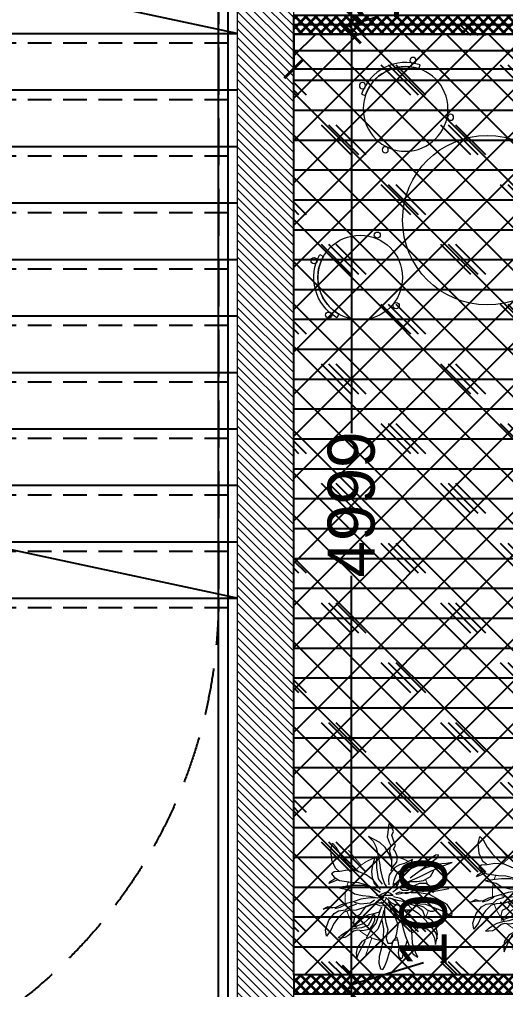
# Model space of a CAD drawing. Header units: millimetres. Extents: x 263321 to 4958806, y 33647 to 987811.
# Drawn here: x 2395294 to 2397877, y 478104 to 483258 of the extents above; entities that cross this region are included whole.
import ezdxf

# ---------------------------------------------------------------- set-up
doc = ezdxf.new("R2010")
doc.units = ezdxf.units.MM
doc.header["$PDMODE"] = 3
doc.linetypes.add('HIDDEN', pattern=[0.375, 0.25, -0.125])
for name, color, linetype, lineweight in [('A-FURN-LOOSE', 24, 'Continuous', 18), ('A-FURN-MODULAR', 6, 'Continuous', 18), ('A-GYPSUM PARTITION', 250, 'Continuous', 35), ('A-INDOOR PLANTS', 84, 'Continuous', 5), ('A-PLAN-COLUMN', 3, 'Continuous', 0), ('A-PLAN-RCC-HATCH', 8, 'Continuous', 13), ('Base 7th & 9th', 250, 'Continuous', 35), ('FURNITURE', 30, 'Continuous', 5)]:
    doc.layers.add(name, color=color, linetype=linetype, lineweight=lineweight)
for name, color, linetype in [('A-PLAN-RAILING', 2, 'Continuous'), ('A-PLAN-STAIRS', 1, 'Continuous'), ('A-PLAN-THIN -1', 250, 'HIDDEN'), ('CEILING TOA', 7, 'Continuous'), ('FLOORING TOA', 7, 'Continuous'), ('PARTITION DIM.', 250, 'Continuous'), ('PARTITION GYPSUM', 250, 'Continuous')]:
    doc.layers.add(name, color=color, linetype=linetype)
doc.styles.get("Standard").update_dxf_attribs({"font": 'arial.ttf'})
doc.styles.add('TEXT @ 150', font='arial.ttf', dxfattribs={"height": 225})
doc.dimstyles.new('DIM @ 150', dxfattribs={"dimtxt": 225, "dimasz": 100, "dimexe": 1, "dimexo": 0, "dimgap": 0.5, "dimtad": 0, "dimdec": 0, "dimzin": 0, "dimdsep": 46, "dimtxsty": 'TEXT @ 150', "dimblk": 'ARCHTICK', "dimcen": -2, "dimclrd": 8, "dimclre": 8, "dimclrt": 7, "dimadec": 0, "dimazin": 0, "dimtfac": 1, "dimtdec": 0, "dimtofl": 0, "dimtmove": 0, "dimatfit": 3, "dimldrblk": 'OPEN90', "dimfxl": 1, "dimtolj": 1, "dimtzin": 0, "dimlwd": -1, "dimlwe": -1, "dimarcsym": 0})
pattern_1 = [(45, (13069.08, -8478.743), (-26.94076836, 26.94076836), []), (135, (13069.08, -8478.743), (-26.94076836, -26.94076836), [])]

# ---------------------------------------------------------------- blocks, each defined once
blk = doc.blocks.new('stool')
at = {"layer": 'A-FURN-LOOSE', "color": 8, "elevation": 0}
blk.add_lwpolyline([(1805493.6, 147871), (1805477.6, 147885.2, 0.414214), (1805458.3, 148202.7), (1805472.5, 148218.8, -0.414214)], format="xyb", close=True, dxfattribs=at)
at = {"layer": 'A-FURN-LOOSE', "color": 8}
for centre, radius in [((1805309.2, 148034.3, 0), 224.9), ((1805151.6, 148219, 0), 16.4), ((1805512.8, 148196.5, 0), 16.4), ((1805531, 147898, 0), 16.4), ((1805175.2, 147831.9, 0), 16.4)]:
    blk.add_circle(centre, radius, dxfattribs=at)
blk = doc.blocks.new('PLANT_10')
at = {"layer": 'A-INDOOR PLANTS', "linetype": 'ByBlock', "lineweight": -2}
for p, q in [((13669.84, 7934.37), (13670.24, 7933.69)), ((13670, 7933.37), (13669.84, 7934.37)), ((13664.3, 7933.64), (13665.55, 7933.86)), ((13665.52, 7932.8), (13664.3, 7933.64)), ((13666.85, 7932.15), (13665.52, 7932.8)), ((13665.55, 7933.86), (13667.57, 7933.17)), ((13668.06, 7931.25), (13666.85, 7932.15)), ((13667.57, 7933.17), (13668.91, 7932.09)), ((13668.91, 7932.09), (13669.44, 7931.17)), ((13670.17, 7931.75), (13670, 7933.37)), ((13670.38, 7933.32), (13670.09, 7932.38)), ((13670.24, 7933.69), (13670.38, 7933.32)), ((13675.61, 7931.79), (13675.07, 7933.15)), ((13675.07, 7933.15), (13675.52, 7932.79)), ((13675.52, 7932.79), (13676.24, 7931.75)), ((13676.35, 7932.06), (13675.7, 7930.98)), ((13677.08, 7932.65), (13676.35, 7932.06)), ((13677.47, 7932.1), (13677.08, 7932.65)), ((13677.51, 7930.91), (13677.47, 7932.1)), ((13678.23, 7931.81), (13679.84, 7932.55)), ((13679.84, 7932.55), (13681.95, 7932.8)), ((13681.95, 7932.8), (13683.34, 7932.46)), ((13683.34, 7932.46), (13682.61, 7931.75)), ((13663.89, 7930.62), (13663.94, 7931.25)), ((13663.98, 7929.88), (13663.89, 7930.62)), ((13663.94, 7931.25), (13664.46, 7930.64)), ((13664.46, 7930.64), (13665.11, 7929.79)), ((13669.22, 7930.1), (13668.06, 7931.25)), ((13669.5, 7929.11), (13669.22, 7930.1)), ((13669.44, 7931.17), (13669.67, 7929.74)), ((13669.92, 7931.93), (13670.2, 7930.88)), ((13670.71, 7930.64), (13670.17, 7931.75)), ((13670.2, 7930.88), (13670.87, 7929.52)), ((13671.34, 7928.22), (13670.71, 7930.64)), ((13674.25, 7931.31), (13673.75, 7929.11)), ((13674.5, 7929.32), (13674.25, 7931.31)), ((13675.7, 7930.98), (13675.33, 7928.59)), ((13675.74, 7931.48), (13675.61, 7931.79)), ((13677.81, 7929.36), (13677.51, 7930.91)), ((13677.63, 7931.1), (13678.23, 7931.81)), ((13681.13, 7930.96), (13679.73, 7929.85)), ((13682.61, 7931.75), (13681.13, 7930.96)), ((13664.31, 7929.26), (13663.98, 7929.88)), ((13664.83, 7928.65), (13664.31, 7929.26)), ((13665.28, 7928.1), (13664.83, 7928.65)), ((13665.11, 7929.79), (13665.57, 7928.86)), ((13665.49, 7927.36), (13665.28, 7928.1)), ((13665.57, 7928.86), (13665.92, 7927.75)), ((13666.78, 7926.15), (13666.1, 7928.13)), ((13666.41, 7927.95), (13667.1, 7928.09)), ((13667.1, 7928.09), (13668.23, 7927.82)), ((13669.61, 7927.61), (13669.5, 7929.11)), ((13669.67, 7929.74), (13670.38, 7928.94)), ((13670.38, 7928.94), (13670.87, 7927.46)), ((13671.22, 7927.97), (13670.89, 7926.71)), ((13671.83, 7926.61), (13671.34, 7928.22)), ((13673.75, 7929.11), (13672.98, 7927.9)), ((13674.66, 7928.01), (13674.5, 7929.32)), ((13674.66, 7926.07), (13674.66, 7928.01)), ((13675.33, 7928.59), (13675.25, 7927.09)), ((13677.68, 7927.48), (13677.81, 7929.36)), ((13678.15, 7928.3), (13677.74, 7927.54)), ((13679.73, 7929.85), (13678.15, 7928.3)), ((13660.8, 7927.59), (13659.68, 7927.43)), ((13659.68, 7927.43), (13660.5, 7927.14)), ((13660.5, 7927.14), (13661.89, 7926.5)), ((13661.87, 7927.37), (13660.8, 7927.59)), ((13663.15, 7926.41), (13661.87, 7927.37)), ((13661.89, 7926.5), (13663.36, 7925.67)), ((13664.14, 7924.69), (13663.15, 7926.41)), ((13665.34, 7926.29), (13665.49, 7927.36)), ((13665.63, 7924.92), (13665.34, 7926.29)), ((13665.92, 7927.75), (13666.08, 7926.44)), ((13666.08, 7926.44), (13666.56, 7925.08)), ((13666.55, 7927.7), (13666.41, 7927.95)), ((13667.52, 7926.61), (13666.55, 7927.7)), ((13667.75, 7925.11), (13666.78, 7926.15)), ((13668.16, 7925.94), (13667.52, 7926.61)), ((13668.23, 7927.82), (13668.63, 7926.95)), ((13668.63, 7926.95), (13668.89, 7926.59)), ((13668.89, 7926.59), (13669.47, 7926.23)), ((13669.47, 7926.23), (13670.42, 7925.51)), ((13670.3, 7925.56), (13669.61, 7927.61)), ((13670.89, 7926.71), (13671.08, 7924.65)), ((13672.14, 7924.62), (13671.83, 7926.61)), ((13672.59, 7926.26), (13672.45, 7924.82)), ((13672.98, 7927.9), (13672.59, 7926.26)), ((13674.15, 7924.18), (13674.66, 7926.07)), ((13675.25, 7927.09), (13674.69, 7924.95)), ((13676.86, 7925.51), (13677.68, 7927.48)), ((13663.93, 7925.43), (13665.64, 7924.49)), ((13665.68, 7923.17), (13664.14, 7924.69)), ((13666.59, 7924.2), (13665.63, 7924.92)), ((13665.64, 7924.49), (13666.92, 7923.46)), ((13666.56, 7925.08), (13667.46, 7924.48)), ((13667.48, 7923.79), (13666.59, 7924.2)), ((13667.46, 7924.48), (13668.78, 7924.02)), ((13668.46, 7924.26), (13667.75, 7925.11)), ((13668.63, 7925.01), (13668.16, 7925.94)), ((13668.78, 7924.21), (13668.63, 7925.01)), ((13669.19, 7922.84), (13668.78, 7924.21)), ((13670.91, 7923.83), (13670.3, 7925.56)), ((13670.42, 7925.51), (13670.77, 7924.58)), ((13670.77, 7924.58), (13670.8, 7923.45)), ((13671.08, 7924.65), (13671.73, 7923.79)), ((13672.06, 7923.18), (13672.14, 7924.62)), ((13672.45, 7924.82), (13672.17, 7923.5)), ((13674.69, 7924.95), (13673.26, 7922.65)), ((13673.26, 7922.65), (13674.15, 7924.18)), ((13673.83, 7922.61), (13675.72, 7924.04)), ((13676.27, 7924.31), (13675.1, 7923.9)), ((13675.72, 7924.04), (13676.86, 7925.51)), ((13677.52, 7924.47), (13676.27, 7924.31)), ((13678.84, 7924.26), (13677.52, 7924.47)), ((13680.16, 7923.8), (13678.84, 7924.26)), ((13683.72, 7924.1), (13682.55, 7923.5)), ((13683.45, 7922.71), (13684.69, 7925.06)), ((13684.69, 7925.06), (13683.72, 7924.1)), ((13657.58, 7922.61), (13657.47, 7922.11)), ((13657.47, 7922.11), (13657.98, 7921.75)), ((13658.75, 7922.96), (13657.58, 7922.61)), ((13660.13, 7922.88), (13658.75, 7922.96)), ((13661.89, 7922.37), (13660.13, 7922.88)), ((13663.84, 7922.05), (13661.89, 7922.37)), ((13665.78, 7921.99), (13663.84, 7922.05)), ((13667.77, 7922.3), (13665.68, 7923.17)), ((13667.58, 7922.29), (13665.78, 7921.99)), ((13666.92, 7923.46), (13668.56, 7922.95)), ((13668.73, 7923.83), (13667.48, 7923.79)), ((13669.6, 7921.92), (13667.77, 7922.3)), ((13668.56, 7922.95), (13670.21, 7922.37)), ((13670.21, 7922.37), (13669.19, 7922.84)), ((13670.8, 7923.45), (13670.51, 7922.57)), ((13670.51, 7922.57), (13670.59, 7922.07)), ((13671.43, 7923.29), (13670.91, 7923.83)), ((13671.13, 7922.84), (13671.09, 7922.15)), ((13671.09, 7922.15), (13671.48, 7921.72)), ((13671.18, 7923.34), (13671.13, 7922.84)), ((13671.62, 7923.1), (13671.18, 7923.34)), ((13671.64, 7922.67), (13671.62, 7923.1)), ((13672.22, 7921.87), (13671.64, 7922.67)), ((13672.41, 7921.94), (13672.06, 7923.18)), ((13672.39, 7922.69), (13672.67, 7923.45)), ((13672.6, 7921.76), (13672.39, 7922.69)), ((13672.5, 7923.07), (13672.96, 7922.33)), ((13672.96, 7922.33), (13673.37, 7921.28)), ((13675.1, 7923.9), (13673.83, 7922.61)), ((13674.9, 7922.2), (13676.06, 7922.99)), ((13676.34, 7922.25), (13674.98, 7921.77)), ((13676.06, 7922.99), (13678.3, 7923.31)), ((13677.83, 7922.6), (13676.34, 7922.25)), ((13679.32, 7922.77), (13677.83, 7922.6)), ((13678.3, 7923.31), (13680.55, 7923.37)), ((13681.24, 7923.21), (13679.32, 7922.77)), ((13680.55, 7923.37), (13680.16, 7923.8)), ((13682.55, 7923.5), (13681.24, 7923.21)), ((13682.48, 7921.62), (13683.45, 7922.71)), ((13657.98, 7921.75), (13659.37, 7921.23)), ((13659.37, 7921.23), (13661.01, 7920.78)), ((13661.01, 7920.78), (13661.83, 7920.31)), ((13661.83, 7920.31), (13663.03, 7920.03)), ((13663.8, 7921.43), (13662.81, 7921.09)), ((13662.81, 7921.09), (13662.83, 7920.27)), ((13662.83, 7920.27), (13663.86, 7919.55)), ((13664.68, 7921.27), (13663.8, 7921.43)), ((13665.62, 7921.11), (13664.68, 7921.27)), ((13667.05, 7921.53), (13665.62, 7921.11)), ((13668.6, 7921.76), (13667.05, 7921.53)), ((13668.04, 7919.49), (13669.27, 7920.34)), ((13670.04, 7921.8), (13668.6, 7921.76)), ((13670.21, 7920.25), (13669.16, 7919.84)), ((13669.27, 7920.34), (13670.76, 7920.76)), ((13671.05, 7921.21), (13670.04, 7921.8)), ((13670.76, 7920.76), (13671.63, 7920.91)), ((13671.26, 7920.59), (13670.79, 7919.64)), ((13671.81, 7921.11), (13671.26, 7920.59)), ((13671.48, 7921.72), (13671.99, 7921.43)), ((13671.48, 7919.53), (13671.96, 7920.24)), ((13672.13, 7920.93), (13671.68, 7919.17)), ((13672.23, 7921.5), (13671.81, 7921.11)), ((13671.96, 7920.24), (13672.13, 7920.93)), ((13671.99, 7921.43), (13672.23, 7921.5)), ((13672.59, 7920.01), (13672.63, 7920.7)), ((13673.08, 7920.52), (13672.59, 7920.01)), ((13672.63, 7920.7), (13672.6, 7921.76)), ((13673.37, 7921.28), (13673.08, 7920.52)), ((13673.34, 7920.09), (13674.25, 7918.87)), ((13674.98, 7921.77), (13674.36, 7921.37)), ((13675.88, 7920.92), (13674.81, 7920.89)), ((13674.84, 7920.01), (13675.66, 7919.79)), ((13675.18, 7919.27), (13674.84, 7920.01)), ((13676.88, 7920.82), (13675.88, 7920.92)), ((13677.71, 7920.16), (13676.88, 7920.82)), ((13677.64, 7920.41), (13678.21, 7920.24)), ((13678.35, 7919.62), (13677.71, 7920.16)), ((13678.21, 7920.24), (13679.71, 7920.28)), ((13678.4, 7920.12), (13679.43, 7919.21)), ((13679.71, 7920.28), (13681.07, 7920.83)), ((13680.7, 7920.44), (13679.83, 7920.29)), ((13681.63, 7920.72), (13680.7, 7920.44)), ((13681.07, 7920.83), (13682.48, 7921.62)), ((13682.32, 7920.68), (13681.63, 7920.72)), ((13682.83, 7920.44), (13682.32, 7920.68)), ((13683.57, 7920.84), (13682.83, 7920.44)), ((13684.62, 7921.25), (13683.57, 7920.84)), ((13683.72, 7919.84), (13684.96, 7920.26)), ((13685.5, 7921.09), (13684.62, 7921.25)), ((13684.96, 7920.26), (13685.72, 7919.9)), ((13686.31, 7920.99), (13685.5, 7921.09)), ((13685.72, 7919.9), (13686.83, 7920.31)), ((13687.38, 7920.89), (13686.31, 7920.99)), ((13686.83, 7920.31), (13687.38, 7920.89)), ((13660.07, 7918.81), (13659.64, 7918.36)), ((13659.64, 7918.36), (13659.9, 7918.06)), ((13659.9, 7918.06), (13660.84, 7917.9)), ((13660.87, 7918.96), (13660.07, 7918.81)), ((13661.88, 7918.81), (13660.87, 7918.96)), ((13663.31, 7919.04), (13661.88, 7918.81)), ((13664.11, 7919.31), (13663.31, 7919.04)), ((13663.86, 7919.55), (13664.86, 7919.27)), ((13664.86, 7919.27), (13666.62, 7918.95)), ((13666.96, 7918.21), (13665.78, 7917.92)), ((13666.62, 7918.95), (13668.04, 7919.49)), ((13668.12, 7919.18), (13666.96, 7918.21)), ((13667.91, 7917.68), (13668.95, 7918.64)), ((13669.16, 7919.84), (13668.12, 7919.18)), ((13668.95, 7918.64), (13669.3, 7919.47)), ((13669.3, 7919.47), (13669.66, 7919.79)), ((13669.7, 7918.36), (13669.64, 7916.29)), ((13669.66, 7919.79), (13670.28, 7920)), ((13670.51, 7918.69), (13669.7, 7918.36)), ((13670.28, 7920), (13670.74, 7919.32)), ((13670.74, 7919.32), (13670.51, 7918.69)), ((13670.79, 7919.64), (13670.87, 7919.02)), ((13670.87, 7919.02), (13671.48, 7919.53)), ((13672.07, 7918.49), (13671.3, 7917.34)), ((13671.68, 7919.17), (13671.35, 7917.59)), ((13672.41, 7919.94), (13672.07, 7918.49)), ((13672.59, 7920.01), (13672.59, 7920.01)), ((13672.8, 7919.26), (13673.05, 7919.46)), ((13673.23, 7917.34), (13672.81, 7919.14)), ((13673.05, 7919.46), (13673.38, 7918.65)), ((13673.38, 7918.65), (13673.05, 7917.27)), ((13673.62, 7916.97), (13673.65, 7918.1)), ((13673.65, 7918.1), (13674.07, 7918.55)), ((13674.07, 7918.55), (13674.59, 7917.88)), ((13674.25, 7918.87), (13675.37, 7917.15)), ((13674.36, 7919.37), (13675.18, 7919.27)), ((13675.06, 7918.96), (13674.36, 7919.37)), ((13675.88, 7918.73), (13675.06, 7918.96)), ((13675.66, 7919.79), (13676.48, 7919.5)), ((13677.21, 7918.02), (13675.88, 7918.73)), ((13676.48, 7919.5), (13677.37, 7919.03)), ((13677.37, 7919.03), (13678.02, 7918.11)), ((13678.02, 7918.11), (13678.55, 7917.12)), ((13678.88, 7918.7), (13678.35, 7919.62)), ((13679.16, 7917.64), (13678.88, 7918.7)), ((13679.43, 7919.21), (13680.56, 7919.12)), ((13680.56, 7919.12), (13681.67, 7919.59)), ((13681.67, 7919.59), (13682.09, 7919.92)), ((13682.09, 7919.92), (13682.86, 7919.5)), ((13682.86, 7919.5), (13683.72, 7919.84)), ((13661.76, 7916.49), (13660.59, 7915.89)), ((13660.84, 7917.9), (13662.11, 7917.44)), ((13663.06, 7916.97), (13661.76, 7916.49)), ((13662.11, 7917.44), (13663.3, 7917.1)), ((13662.78, 7916.02), (13664.21, 7916.12)), ((13664.23, 7917.5), (13663.06, 7916.97)), ((13664.21, 7916.12), (13665.96, 7916.24)), ((13665.78, 7917.92), (13664.23, 7917.5)), ((13665.96, 7916.24), (13667.18, 7916.97)), ((13668.08, 7916.24), (13667.05, 7915.34)), ((13667.18, 7916.97), (13667.91, 7917.68)), ((13668.57, 7916.44), (13668.08, 7916.24)), ((13669.17, 7917.34), (13668.57, 7916.44)), ((13669.83, 7916.11), (13668.94, 7914.77)), ((13669.64, 7916.29), (13669.17, 7917.34)), ((13670.99, 7917.21), (13669.83, 7916.11)), ((13671, 7916.83), (13670.66, 7915.76)), ((13671.14, 7916.21), (13670.89, 7914.39)), ((13671.3, 7917.34), (13671.14, 7916.21)), ((13673.05, 7917.27), (13673.39, 7916.28)), ((13673.14, 7916.33), (13673.23, 7917.34)), ((13673.19, 7914.65), (13673.14, 7916.33)), ((13673.39, 7916.28), (13673.99, 7915.17)), ((13674.46, 7916), (13673.62, 7916.97)), ((13674.59, 7917.88), (13675.45, 7916.53)), ((13675.37, 7917.15), (13676.51, 7914.43)), ((13675.45, 7916.53), (13675.49, 7915.15)), ((13676.2, 7916.49), (13680.43, 7910.93)), ((13677.74, 7917.16), (13677.21, 7918.02)), ((13678.55, 7915.31), (13677.74, 7917.16)), ((13678.55, 7917.12), (13678.95, 7916.45)), ((13678.95, 7916.45), (13679.96, 7916.04)), ((13679.63, 7916.72), (13679.16, 7917.64)), ((13679.96, 7916.04), (13679.63, 7916.72)), ((13660.59, 7915.89), (13660, 7914.93)), ((13660, 7914.93), (13660.98, 7915.4)), ((13660.98, 7915.4), (13662.78, 7916.02)), ((13666.64, 7914.45), (13666.23, 7913.31)), ((13667.05, 7915.34), (13666.64, 7914.45)), ((13668.94, 7914.77), (13667.91, 7913.74)), ((13669.46, 7913.91), (13670.25, 7914.87)), ((13670.25, 7914.87), (13670.67, 7915.51)), ((13670.57, 7914.63), (13670.28, 7913.81)), ((13670.66, 7915.76), (13670.57, 7914.63)), ((13670.89, 7914.39), (13670.85, 7913.39)), ((13672.82, 7912.57), (13673.19, 7914.65)), ((13673.99, 7915.17), (13674.45, 7914.5)), ((13674.45, 7914.5), (13674.29, 7913.43)), ((13675.07, 7914.64), (13674.46, 7916)), ((13675.05, 7913.2), (13675.07, 7914.64)), ((13675.49, 7915.15), (13675.66, 7913.78)), ((13676.51, 7914.43), (13677.64, 7912.15)), ((13678.23, 7913.49), (13677.5, 7914.65)), ((13679.87, 7912.72), (13678.55, 7915.31)), ((13665.68, 7912.98), (13664.9, 7912.02)), ((13665.96, 7913.93), (13665.68, 7912.98)), ((13666.75, 7912.64), (13665.77, 7911.92)), ((13666.23, 7913.31), (13665.96, 7913.93)), ((13667.91, 7913.74), (13666.75, 7912.64)), ((13667.52, 7912.04), (13667.93, 7912.86)), ((13667.93, 7912.86), (13668.04, 7913.36)), ((13668.04, 7913.36), (13668.6, 7913.57)), ((13668.6, 7913.57), (13669.46, 7913.91)), ((13669.74, 7913.17), (13669.38, 7912.4)), ((13669.38, 7912.4), (13669.4, 7911.78)), ((13670.28, 7913.81), (13669.74, 7913.17)), ((13670.85, 7913.39), (13669.87, 7910.98)), ((13671.87, 7910.85), (13672.82, 7912.57)), ((13673.82, 7912.54), (13673.22, 7911.71)), ((13673.22, 7911.71), (13674.45, 7912.43)), ((13674.29, 7913.43), (13673.82, 7912.54)), ((13674.45, 7912.43), (13675.05, 7913.2)), ((13675.66, 7913.78), (13676.51, 7912.31)), ((13676.51, 7912.31), (13677.72, 7911.66)), ((13677.64, 7912.15), (13678.78, 7909.62)), ((13678.64, 7912.18), (13678.23, 7913.49)), ((13679.05, 7910.95), (13678.64, 7912.18)), ((13680.85, 7911.31), (13679.87, 7912.72)), ((13663.85, 7911.49), (13662.54, 7911.32)), ((13662.54, 7911.32), (13663.74, 7911.04)), ((13664.86, 7911.27), (13663.74, 7910.98)), ((13663.74, 7911.04), (13664.74, 7910.89)), ((13664.9, 7912.02), (13663.85, 7911.49)), ((13664.74, 7910.89), (13666.42, 7911.25)), ((13665.77, 7911.92), (13664.86, 7911.27)), ((13666.42, 7911.25), (13667.52, 7912.04)), ((13669.87, 7910.98), (13669.29, 7909.4)), ((13669.4, 7911.78), (13669.6, 7911.35)), ((13669.6, 7911.35), (13669.87, 7910.92)), ((13670.74, 7908.94), (13671.87, 7910.85)), ((13679.17, 7909.14), (13679.05, 7910.95)), ((13680.43, 7910.93), (13680.94, 7910.69)), ((13680.94, 7910.69), (13680.85, 7911.31)), ((13668.63, 7908.5), (13668.45, 7908.06)), ((13669.29, 7909.4), (13668.63, 7908.5)), ((13668.77, 7907.88), (13669.52, 7908.09)), ((13669.52, 7908.09), (13670.74, 7908.94)), ((13678.78, 7909.62), (13679.4, 7907.89)), ((13679.4, 7907.89), (13679.17, 7909.14)), ((13668.45, 7908.06), (13668.77, 7907.88))]:
    blk.add_line(p, q, dxfattribs=at)
at = {"layer": 'A-INDOOR PLANTS', "linetype": 'Continuous', "lineweight": 18, "ltscale": 0.5, "const_width": 0.2}
for points in [[(13673.88, 7929.67, 0.090884), (13670.74, 7929.78)], [(13669.4, 7929.47, 0.116285), (13665.96, 7927.44)], [(13675.42, 7929.17, 0.028901), (13674.47, 7929.51)], [(13665.42, 7926.87, 0.0574), (13664.3, 7925.23)], [(13680.37, 7923.57, 0.141213), (13677.8, 7927.66)], [(13664.08, 7924.79, 0.079562), (13663.34, 7922.14)], [(13680.68, 7920.44, 0.006998), (13680.7, 7920.68)], [(13663.38, 7919.89, 0.022707), (13663.53, 7919.11)], [(13679.57, 7916.84, 0.070954), (13680.47, 7919.13)], [(13664.86, 7916.17, 0.072973), (13666.59, 7914.33)], [(13678.52, 7915.38, 0.034437), (13679.25, 7916.33)], [(13677.6, 7914.49, 0.002611), (13677.67, 7914.55)], [(13668.08, 7913.38, 0.04589), (13669.56, 7912.79)], [(13672.77, 7912.48, 0.032284), (13673.88, 7912.65)], [(13674.83, 7912.92, 0.033376), (13675.9, 7913.37)]]:
    blk.add_lwpolyline(points, format="xyb", dxfattribs=at)
for points in [[(13678.83, 7926.57), (13681.9, 7929.19)], [(13663.9, 7924.37), (13660.1, 7925.72)], [(13673.27, 7912.54), (13674, 7908.57)]]:
    blk.add_lwpolyline(points, dxfattribs=at)
at = {"layer": 'A-INDOOR PLANTS', "linetype": 'Continuous', "lineweight": 18, "ltscale": 0.5}
blk.add_arc((13672, 7921.16), 8.71, 12.4792, 14.7067, dxfattribs=at)
blk = doc.blocks.new('Fire Tower-2700mm')
at = {"layer": 'A-PLAN-RCC-HATCH'}
h = blk.add_hatch(dxfattribs=at)
h.set_pattern_fill('ANSI31', color=256, scale=10, angle=90, style=0)
h.set_pattern_definition([(45, (218576.22, -299218.003), (22.4506403, -22.4506403), [])])
h.paths.add_polyline_path([(-4623.8, 7182), (-4623.8, -7618), (-4923.8, -7618), (-4923.8, 7182)])
at = {"layer": 'A-PLAN-COLUMN', "elevation": 0}
blk.add_lwpolyline([(-4623.8, 7182), (-4623.8, -7618), (-4923.8, -7618), (-4923.8, 7182)], close=True, dxfattribs=at)
at = {"layer": 'A-PLAN-RAILING', "elevation": 0}
blk.add_lwpolyline([(-4523.8, 6082), (1176.2, 6082), (1176.2, 82), (1226.2, 82), (1226.2, 6132), (-4573.8, 6132), (-4573.8, -2668), (-1023.8, -2668), (-1023.8, -2618), (-4523.8, -2618), (-4523.8, 6082)], dxfattribs=at)
at = {"layer": 'A-PLAN-STAIRS', "ltscale": 1000}
for p, q in [((-1823.8, 3082, 0), (-4623.8, 3082, 0)), ((-1823.8, 2782, 0), (-4623.8, 2782, 0)), ((-1823.8, 2482, 0), (-4623.8, 2482, 0)), ((-1823.8, 2182, 0), (-4623.8, 2182, 0)), ((-1823.8, 1882), (-4623.8, 1882)), ((-1823.8, 1582), (-4623.8, 1582)), ((-1823.8, 1282), (-4623.8, 1282)), ((-1823.8, 982), (-4623.8, 982)), ((-1823.8, 682), (-4623.8, 682)), ((-1823.8, 382), (-4623.8, 382)), ((-1823.8, 82), (-4623.8, 82))]:
    blk.add_line(p, q, dxfattribs=at)
at = {"layer": 'A-PLAN-STAIRS', "elevation": 0}
for points in [[(-4623.8, 3082), (-3223.8, 3382), (-1823.8, 3082)], [(-4623.8, 82), (-3223.8, 382), (-1823.8, 82)]]:
    blk.add_lwpolyline(points, dxfattribs=at)
at = {"layer": 'A-PLAN-THIN -1', "linetype": 'HIDDEN', "ltscale": 500}
for p, q in [((-1823.8, 3032, 0), (-4623.8, 3032, 0)), ((-1823.8, 2732, 0), (-4623.8, 2732, 0)), ((-1823.8, 2432, 0), (-4623.8, 2432, 0)), ((-1823.8, 2132, 0), (-4623.8, 2132, 0)), ((-1823.8, 1832), (-4623.8, 1832)), ((-1823.8, 1532), (-4623.8, 1532)), ((-1823.8, 1232), (-4623.8, 1232)), ((-1823.8, 932), (-4623.8, 932)), ((-1823.8, 632), (-4623.8, 632)), ((-1823.8, 332), (-4623.8, 332)), ((-1823.8, 32), (-4623.8, 32))]:
    blk.add_line(p, q, dxfattribs=at)
at = {"layer": 'A-PLAN-THIN -1', "linetype": 'HIDDEN', "ltscale": 1000, "elevation": 0}
blk.add_lwpolyline([(1176.2, 3382, 0.414214), (-1523.8, 6082), (-1823.8, 6082, 0.414214), (-4523.8, 3382), (-4523.8, 82, 0.414214), (-1823.8, -2618), (-1523.8, -2618, 0.414214), (1176.2, 82)], format="xyb", close=True, dxfattribs=at)
blk = doc.blocks.new('_ArchTick')
at = {"color": 0, "linetype": 'ByBlock', "const_width": 0.15}
blk.add_lwpolyline([(-0.5, -0.5), (0.5, 0.5)], dxfattribs=at)
blk = doc.blocks.new('*D506')
at = {"layer": 'Defpoints', "color": 0, "transparency": 16777216}
for p in [(2396751.6, 478081.6), (2397057.9, 478081.6), (2396751.6, 472583.1)]:
    blk.add_point(p, dxfattribs=at)
at = {"layer": 'PARTITION DIM.', "color": 8, "transparency": 16777216}
for p, q in [((2396751.6, 478081.6), (2397058.9, 478081.6)), ((2397057.9, 478081.6), (2397057.9, 475706.4)), ((2397057.9, 472583.1), (2397057.9, 474958.3)), ((2396751.6, 472583.1), (2397058.9, 472583.1))]:
    blk.add_line(p, q, dxfattribs=at)
at = {"layer": 'PARTITION DIM.', "color": 8, "transparency": 16777216, "xscale": 100, "yscale": 100, "zscale": 100}
for p, rotation in [((2397057.9, 478081.6), 90), ((2397057.9, 472583.1), 270)]:
    blk.add_blockref('_ArchTick', p, dxfattribs=dict(at, rotation=rotation))
at = {"layer": 'PARTITION DIM.', "color": 7, "transparency": 16777216, "insert": (2397057.9, 475332.4), "char_height": 250, "attachment_point": 5, "rotation": 90}
blk.add_mtext('\\A1;5499', dxfattribs=at)
blk = doc.blocks.new('_Open90')
at = {"color": 0, "linetype": 'ByBlock'}
for p, q in [((0, 0), (-1, 0)), ((-0.5, 0.5), (0, 0)), ((0, 0), (-0.5, -0.5))]:
    blk.add_line(p, q, dxfattribs=at)
blk = doc.blocks.new('*D507')
at = {"layer": 'Defpoints', "color": 0, "transparency": 16777216}
for p in [(2397057.9, 478181.6), (2397064.3, 478181.6), (2396751.6, 478081.6)]:
    blk.add_point(p, dxfattribs=at)
at = {"layer": 'PARTITION DIM.', "color": 8, "transparency": 16777216}
for p, q in [((2397441.1, 478247.1), (2397441.1, 478248.1)), ((2397057.9, 478131.6), (2397441.1, 478247.1)), ((2397064.3, 478181.6), (2397056.9, 478181.6)), ((2397057.9, 478081.6), (2397057.9, 478181.6)), ((2396751.6, 478081.6), (2397058.9, 478081.6))]:
    blk.add_line(p, q, dxfattribs=at)
at = {"layer": 'PARTITION DIM.', "color": 8, "transparency": 16777216, "xscale": 100, "yscale": 100, "zscale": 100}
for p, rotation in [((2397057.9, 478181.6), 90), ((2397057.9, 478081.6), 270)]:
    blk.add_blockref('_ArchTick', p, dxfattribs=dict(at, rotation=rotation))
at = {"layer": 'PARTITION DIM.', "color": 7, "transparency": 16777216, "insert": (2397441.1, 478512.5), "char_height": 250, "attachment_point": 5, "rotation": 90}
blk.add_mtext('\\A1;100', dxfattribs=at)
blk = doc.blocks.new('*D508')
at = {"layer": 'Defpoints', "color": 0, "transparency": 16777216}
for p in [(2397057.9, 483180.4), (2397065.4, 483180.4), (2397064.3, 478181.6)]:
    blk.add_point(p, dxfattribs=at)
at = {"layer": 'PARTITION DIM.', "color": 8, "transparency": 16777216}
for p, q in [((2397065.4, 483180.4), (2397056.9, 483180.4)), ((2397057.9, 483180.4), (2397057.9, 481060.1)), ((2397057.9, 478181.6), (2397057.9, 480302)), ((2397064.3, 478181.6), (2397056.9, 478181.6))]:
    blk.add_line(p, q, dxfattribs=at)
at = {"layer": 'PARTITION DIM.', "color": 8, "transparency": 16777216, "xscale": 100, "yscale": 100, "zscale": 100}
for p, rotation in [((2397057.9, 483180.4), 90), ((2397057.9, 478181.6), 270)]:
    blk.add_blockref('_ArchTick', p, dxfattribs=dict(at, rotation=rotation))
at = {"layer": 'PARTITION DIM.', "color": 7, "transparency": 16777216, "insert": (2397057.9, 480681), "char_height": 250, "attachment_point": 5, "rotation": 90}
blk.add_mtext('\\A1;4999', dxfattribs=at)
blk = doc.blocks.new('*D509')
at = {"layer": 'Defpoints', "color": 0, "transparency": 16777216}
for p in [(2397013.2, 483280.4), (2397057.9, 483280.4), (2397065.4, 483180.4)]:
    blk.add_point(p, dxfattribs=at)
at = {"layer": 'PARTITION DIM.', "color": 8, "transparency": 16777216}
for p, q in [((2397013.2, 483280.4), (2397058.9, 483280.4)), ((2397057.9, 483180.4), (2397057.9, 483280.4)), ((2397057.9, 483230.4), (2397187.3, 483269.2)), ((2397187.3, 483269.2), (2397187.3, 483270.2)), ((2397065.4, 483180.4), (2397056.9, 483180.4))]:
    blk.add_line(p, q, dxfattribs=at)
at = {"layer": 'PARTITION DIM.', "color": 8, "transparency": 16777216, "xscale": 100, "yscale": 100, "zscale": 100}
for p, rotation in [((2397057.9, 483280.4), 90), ((2397057.9, 483180.4), 270)]:
    blk.add_blockref('_ArchTick', p, dxfattribs=dict(at, rotation=rotation))
at = {"layer": 'PARTITION DIM.', "color": 7, "transparency": 16777216, "insert": (2397187.3, 483534.7), "char_height": 250, "attachment_point": 5, "rotation": 90}
blk.add_mtext('\\A1;100', dxfattribs=at)
blk = doc.blocks.new('*D510')
at = {"layer": 'Defpoints', "color": 0, "transparency": 16777216}
for p in [(2397057.9, 487155.1), (2397062.3, 487155.1, 0), (2397013.2, 483280.4)]:
    blk.add_point(p, dxfattribs=at)
at = {"layer": 'PARTITION DIM.', "color": 8, "transparency": 16777216}
for p, q in [((2397062.3, 487155.1), (2397056.9, 487155.1)), ((2397057.9, 487155.1), (2397057.9, 485592.4)), ((2397057.9, 483280.4), (2397057.9, 484843.1)), ((2397013.2, 483280.4), (2397058.9, 483280.4))]:
    blk.add_line(p, q, dxfattribs=at)
at = {"layer": 'PARTITION DIM.', "color": 8, "transparency": 16777216, "xscale": 100, "yscale": 100, "zscale": 100}
for p, rotation in [((2397057.9, 487155.1), 90), ((2397057.9, 483280.4), 270)]:
    blk.add_blockref('_ArchTick', p, dxfattribs=dict(at, rotation=rotation))
at = {"layer": 'PARTITION DIM.', "color": 7, "transparency": 16777216, "insert": (2397057.9, 485217.8), "char_height": 250, "attachment_point": 5, "rotation": 90}
blk.add_mtext('\\A1;3875', dxfattribs=at)
blk = doc.blocks.new('*D523')
at = {"layer": 'Defpoints', "color": 0, "transparency": 16777216}
for p in [(2396751.6, 483180.4), (2404851.6, 483180.4), (2404851.6, 482995.8)]:
    blk.add_point(p, dxfattribs=at)
at = {"layer": 'PARTITION DIM.', "color": 8, "transparency": 16777216}
for p, q in [((2396751.6, 483180.4), (2396751.6, 482994.8)), ((2404851.6, 483180.4), (2404851.6, 482994.8)), ((2396751.6, 482995.8), (2400428.1, 482995.8)), ((2404851.6, 482995.8), (2401175.2, 482995.8))]:
    blk.add_line(p, q, dxfattribs=at)
at = {"layer": 'PARTITION DIM.', "color": 8, "transparency": 16777216, "xscale": 100, "yscale": 100, "zscale": 100, "rotation": 180}
blk.add_blockref('_ArchTick', (2396751.6, 482995.8), dxfattribs=at)
at = {"layer": 'PARTITION DIM.', "color": 8, "transparency": 16777216, "xscale": 100, "yscale": 100, "zscale": 100}
blk.add_blockref('_ArchTick', (2404851.6, 482995.8), dxfattribs=at)
at = {"layer": 'PARTITION DIM.', "color": 7, "transparency": 16777216, "insert": (2400801.6, 482995.8), "char_height": 250, "attachment_point": 5}
blk.add_mtext('\\A1;8100', dxfattribs=at)

msp = doc.modelspace()

# ---------------------------------------------------------------- hatches: boundary and pattern name
at = {"layer": 'A-GYPSUM PARTITION', "true_color": 0x636466}
h = msp.add_hatch(dxfattribs=at)
h.set_pattern_fill('ANSI37', color=251, scale=12)
h.set_pattern_definition(pattern_1)
h.paths.add_polyline_path([(2396751.6, 483280.4), (2396751.6, 483180.4), (2404951.6, 483180.4), (2404951.6, 483280.4)])
h = msp.add_hatch(dxfattribs=at)
h.set_pattern_fill('ANSI37', color=251, scale=12)
h.set_pattern_definition(pattern_1)
h.paths.add_polyline_path([(2404951.6, 478081.6), (2404851.6, 478081.6), (2404851.6, 472483.1), (2404951.6, 472483.1)])
h.paths.add_polyline_path([(2404302.3, 472583.1), (2404302.3, 472483.1), (2404851.6, 472483.1), (2404851.6, 472583.1)])
h.paths.add_polyline_path([(2403251.1, 472583.1), (2403051.1, 472583.1), (2403051.1, 472483.1), (2403251.1, 472483.1)])
h.paths.add_polyline_path([(2404951.6, 478081.6), (2404851.6, 478082.9), (2404851.6, 478081.6), (2404951.6, 478081.6), (2404951.6, 478181.6), (2404851.6, 478181.6), (2402451.4, 478152), (2402451.4, 478081.6)])
h.paths.add_polyline_path([(2402451.4, 478181.6), (2396751.6, 478181.6), (2396751.6, 478081.6), (2402451.4, 478081.6)])
at = {"layer": 'CEILING TOA', "true_color": 0x939598}
h = msp.add_hatch(dxfattribs=at)
h.set_pattern_fill('ANSI37', color=252, scale=50)
h.set_pattern_definition([(45, (13069.08, -8478.74), (-112.253202, 112.253202), []), (135, (13069.08, -8478.74), (-112.253202, -112.253202), [])])
edge = h.paths.add_edge_path()
edge.add_arc((2403401.5, 479631.6), 250, 270, 360)
edge.add_line((2403651.5, 479631.6), (2403651.5, 481730.4))
edge.add_arc((2403401.5, 481730.4), 250, 0, 90)
edge.add_line((2403401.5, 481980.4), (2398201.6, 481980.4))
edge.add_arc((2398201.6, 481730.4), 250, 90, 180)
edge.add_line((2397951.6, 481730.4), (2397951.6, 479631.6))
edge.add_arc((2398201.6, 479631.6), 250, 180, 270)
edge.add_line((2398201.6, 479381.6), (2403401.5, 479381.6))
h.paths.add_polyline_path([(2396751.6, 483180.4), (2404851.5, 483180.4), (2404851.5, 478181.6), (2396751.6, 478181.6)])
at = {"layer": 'FLOORING TOA', "true_color": 0xc7c8ca}
h = msp.add_hatch(dxfattribs=at)
h.set_pattern_fill('EARTH', color=9, scale=120)
edge = h.paths.add_edge_path()
edge.add_line((2399150.3, 470683.1), (2406751.6, 470683.1))
edge.add_line((2406751.6, 470683.1), (2406751.6, 489283.1))
edge.add_line((2406751.6, 489283.1), (2406777, 491421.9))
edge.add_line((2406777, 491421.9), (2410711.6, 491383.1))
edge.add_line((2410711.6, 491383.1), (2410711.6, 490662.8))
edge.add_line((2410711.6, 490662.8), (2412251.6, 490662.8))
edge.add_line((2412251.6, 490662.8), (2412251.6, 491383.1))
edge.add_line((2412251.6, 491383.1), (2413501.6, 491383.1))
edge.add_line((2413501.6, 491383.1), (2413501.6, 490641.9))
edge.add_line((2413501.6, 490641.9), (2414541.6, 490641.9))
edge.add_line((2414541.6, 490641.9), (2414541.6, 491383.1))
edge.add_line((2414541.6, 491383.1), (2419059.8, 491383.1))
edge.add_line((2419059.8, 491383.1), (2419290.9, 492883.1))
edge.add_line((2419290.9, 492883.1), (2413191.6, 492883.1))
edge.add_line((2413191.6, 492883.1), (2413191.6, 495458.2))
edge.add_line((2413191.6, 495458.2), (2416206.2, 495458.2))
edge.add_line((2416206.2, 495458.2), (2416206.2, 496558.2))
edge.add_line((2416206.2, 496558.2), (2413191.6, 496558.2))
edge.add_line((2413191.6, 496558.2), (2413191.6, 498963.1))
edge.add_line((2413191.6, 498963.1), (2411651.6, 498963.1))
edge.add_line((2411651.6, 498963.1), (2411651.6, 492883.1))
edge.add_line((2411651.6, 492883.1), (2404451.6, 492883.1))
edge.add_line((2404451.6, 492883.1), (2404452.6, 502283.1))
edge.add_line((2404452.6, 502283.1), (2402951.6, 502283.1))
edge.add_line((2402951.6, 502283.1), (2402951.4, 497183.5))
edge.add_line((2402951.4, 497183.5), (2402951.6, 497133.1))
edge.add_line((2402951.6, 497133.1), (2399951.6, 497133.1))
edge.add_line((2399951.6, 497133.1), (2399951.6, 505326.9))
edge.add_arc((2397396.4, -38564.5), 543897.4, 89.730828, 95.307778)
edge.add_line((2347082.8, 503000.8), (2347082.9, 472483.1))
edge.add_line((2347082.9, 472483.1), (2343851.6, 472483.1))
edge.add_line((2343851.6, 472483.1), (2343851.6, 458383.2))
edge.add_line((2343851.6, 458383.2), (2354252.4, 458383.2))
edge.add_line((2354252.4, 458383.2), (2354252.7, 455753.4))
edge.add_arc((2374151.3, 141679.3), 314703.8, 88.069715, 93.625218, ccw=False)
edge.add_line((2384751.6, 456204.5), (2384751.6, 459200.3))
edge.add_line((2384751.6, 459200.3), (2394751.8, 459200.3))
edge.add_line((2394751.8, 459200.3), (2394749.6, 457484.3))
edge.add_line((2394749.6, 457484.3), (2395751.6, 457483.1))
edge.add_line((2395751.6, 457483.1), (2395751.6, 458383.1))
edge.add_line((2395751.6, 458383.1), (2396651.6, 458383.1))
edge.add_line((2396651.6, 458383.1), (2396651.6, 459197.4))
edge.add_line((2396651.6, 459197.4), (2399811.2, 459198))
edge.add_line((2399811.2, 459198), (2399811.2, 460833.1))
edge.add_line((2399811.2, 460833.1), (2398551.6, 460833.1))
edge.add_line((2398551.6, 460833.1), (2398551.6, 466883.1))
edge.add_line((2398551.6, 466883.1), (2403551.7, 466883.1))
edge.add_line((2403551.7, 466883.1), (2403551.7, 465533.1))
edge.add_line((2403551.7, 465533.1), (2407851.7, 465533.1))
edge.add_line((2407851.7, 465533.1), (2407851.7, 460783.1))
edge.add_line((2407851.7, 460783.1), (2409491.6, 460783.1))
edge.add_line((2409491.6, 460783.1), (2409496.3, 466883.1))
edge.add_line((2409496.3, 466883.1), (2415285.8, 466883.1))
edge.add_line((2415285.8, 466883.1), (2415516.9, 468383.1))
edge.add_line((2415516.9, 468383.1), (2399151.6, 468383.1))
edge.add_arc((2399151.6, 468983.1), 600, 180.0002, 269.9977, ccw=False)
edge.add_line((2398551.6, 468983.1), (2398551.6, 470083.1))
edge.add_arc((2399151.6, 470083.1), 600, 90.125, 179.9999, ccw=False)
edge = h.paths.add_edge_path(flags=16)
edge.add_line((2350804.3, 495933.1), (2349254.3, 495933.1))
edge.add_arc((2349254.3, 495533.1), 400, 90.0003, 179.7889)
edge.add_line((2348854.3, 495534.5), (2348854.3, 492844.4))
edge.add_line((2348854.3, 492844.4), (2350804.3, 492844.4))
edge.add_line((2350804.3, 492844.4), (2350804.3, 495933.1))
h.paths.add_polyline_path([(2380451.6, 495933.1), (2394411.6, 495933.1), (2394411.6, 489283.1), (2388129.7, 489289.9), (2388129.7, 487283.1), (2379984.7, 487283), (2379984.7, 489283.1), (2380551.6, 489283.1)], flags=16)
edge = h.paths.add_edge_path(flags=16)
edge.add_line((2404951.6, 487283.1), (2348951.6, 487283.1))
edge.add_arc((2348951.6, 486983.1), 300, 90, 179.997)
edge.add_line((2348651.6, 486983.1), (2348650.9, 472483.1))
edge.add_line((2348650.9, 472483.1), (2404951.6, 472483.1))
edge.add_line((2404951.6, 472483.1), (2404951.6, 487283.1))
h.paths.add_polyline_path([(2396751.6, 460833.1), (2396751.6, 464283.1)], flags=16)
at = {"layer": 'FLOORING TOA', "true_color": 0xf1eb1f}
h = msp.add_hatch(dxfattribs=at)
h.set_pattern_fill('CORK', color=2, scale=50)
h.set_pattern_definition([(0, (90021.14, 24146.98), (0, 158.75), []), (135, (90100.5, 24067.6), (-317.50014, -317.50014), [224.5065, -224.5065]), (135, (90140.2, 24067.6), (-317.50014, -317.50014), [224.5065, -224.5065]), (135, (90179.9, 24067.6), (-317.50014, -317.50014), [224.5065, -224.5065])])
h.paths.add_polyline_path([(2404851.5, 478181.6), (2396751.6, 478181.6), (2396751.6, 483230.4), (2404851.5, 483230.4)])

# ---------------------------------------------------------------- linework, layer by layer
at = {"layer": 'CEILING TOA', "elevation": 0}
msp.add_lwpolyline([(2404851.5, 478181.6), (2396751.6, 478181.6), (2396751.6, 483230.4), (2404851.5, 483230.4)], close=True, dxfattribs=at)
at = {"layer": 'FLOORING TOA', "elevation": 0}
msp.add_lwpolyline([(2396751.6, 483180.4), (2404851.5, 483180.4), (2404851.5, 478181.6), (2396751.6, 478181.6)], close=True, dxfattribs=at)
at = {"layer": 'FURNITURE'}
msp.add_circle((2397779.7, 482191.5), 450, dxfattribs=at)
at = {"layer": 'PARTITION GYPSUM', "color": 30, "elevation": 0}
for points in [[(2404951.6, 483180.4), (2396751.6, 483180.4), (2396751.6, 483280.4), (2404951.6, 483280.4)], [(2404951.6, 478181.6), (2396751.6, 478181.6), (2396751.6, 478081.6), (2404951.6, 478081.6)]]:
    msp.add_lwpolyline(points, dxfattribs=at)

# ---------------------------------------------------------------- block references
at = {"layer": 'A-FURN-MODULAR', "xscale": -1, "rotation": 300.0060125412631}
msp.add_blockref('stool', (3171970.5, -1154596.9, 0), dxfattribs=at)
at = {"layer": 'A-FURN-MODULAR', "rotation": 191.5622653270506}
msp.add_blockref('stool', (4136108.1, 988760.3, 0), dxfattribs=at)
at = {"layer": 'A-INDOOR PLANTS', "xscale": 25.9135669213061, "yscale": 25.9135669213061, "zscale": 25.9135669213061, "rotation": 90.00000000000001}
for p in [(2603297.9, 124333.5), (2602514.9, 124297.8)]:
    msp.add_blockref('PLANT_10', p, dxfattribs=at)
at = {"layer": 'Base 7th & 9th', "xscale": -1}
msp.add_blockref('Fire Tower-2700mm', (2391827.9, 480101.1, 0), dxfattribs=at)

# ---------------------------------------------------------------- dimensions: what is measured, and where the dimension line sits
at = {"layer": 'PARTITION DIM.'}
for base, p1, p2, override, picture, middle in [((2397057.9, 487155.1), (2397013.2, 483280.4), (2397062.3, 487155.1, 0), {"dimtxt": 250, "dimtxsty": 'Standard', "dimtmove": 1, "dimarcsym": 1}, '*D510', (2397057.9, 485217.8)), ((2397057.9, 483280.4), (2397065.4, 483180.4), (2397013.2, 483280.4), {"dimtxt": 250, "dimtxsty": 'Standard', "dimtmove": 1, "dimarcsym": 1}, '*D509', (2397187.3, 483270.7)), ((2397057.9, 483180.4), (2397064.3, 478181.6), (2397065.4, 483180.4), {"dimtxt": 250, "dimtxsty": 'Standard', "dimtmove": 1, "dimarcsym": 1}, '*D508', (2397057.9, 480681)), ((2397057.9056, 478081.6461), (2396751.6305, 472583.0593), (2396751.6305, 478081.6461), {"dimtxt": 250, "dimtxsty": 'Standard', "dimarcsym": 1}, '*D506', (2397057.9056, 475332.3527))]:
    dim = msp.add_linear_dim(base=base, p1=p1, p2=p2, angle=90, dimstyle='DIM @ 150', override=override, dxfattribs=at)
    dim.commit()
    dim.dimension.update_dxf_attribs({"geometry": picture, "text_midpoint": middle})
dim = msp.add_linear_dim(base=(2404851.6, 482995.8), p1=(2396751.6, 483180.4), p2=(2404851.6, 483180.4), dimstyle='DIM @ 150', override={"dimtxt": 250, "dimtxsty": 'Standard', "dimarcsym": 1}, dxfattribs=at)
dim.commit()
dim.dimension.update_dxf_attribs({"geometry": '*D523', "text_midpoint": (2400801.6, 482995.8)})
dim = msp.add_linear_dim(base=(2397057.9, 478181.6), p1=(2396751.6, 478081.6), p2=(2397064.3, 478181.6), angle=90, dimstyle='DIM @ 150', override={"dimtxt": 250, "dimtxsty": 'Standard', "dimtmove": 1, "dimarcsym": 1}, dxfattribs=at)
dim.commit()
dim.dimension.update_dxf_attribs({"geometry": '*D507', "text_midpoint": (2397441.1, 478248.6), "dimtype": 160})

doc.saveas('drawing.dxf')
